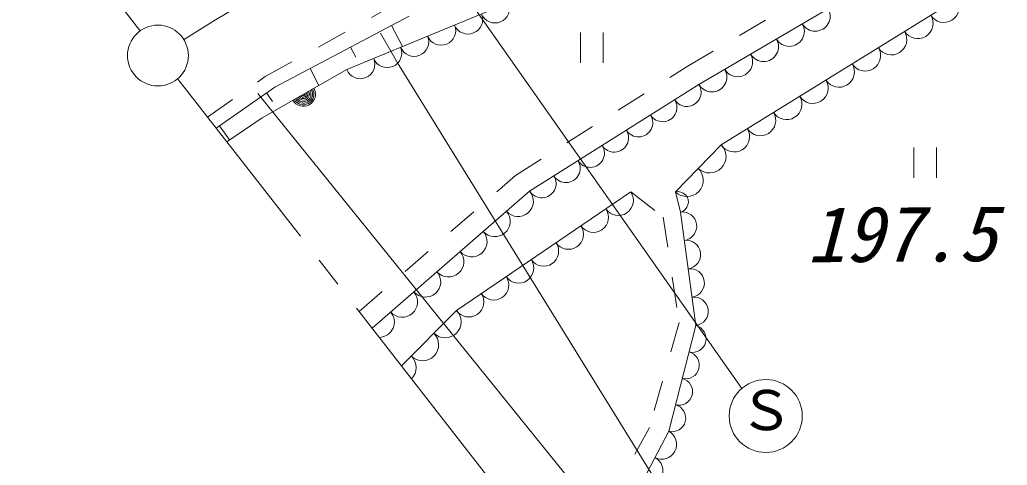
# Model space of a CAD drawing. Units: millimetres, scale not verified. Extents: x 40000 to 680000, y 20000 to 380000.
# Drawn here: x 85422 to 117884, y 263273 to 277911 of the extents above; entities that cross this region are included whole.
import ezdxf
from ezdxf.enums import TextEntityAlignment as Align

# ---------------------------------------------------------------- set-up
doc = ezdxf.new("R2010")
doc.units = ezdxf.units.MM
doc.header["$LTSCALE"] = 1000
doc.linetypes.add('USER1', pattern=[2, 1, -1])
for name, color, linetype, lineweight in [('M-BGD', 7, 'Continuous', 13), ('M-BMK', 2, 'Continuous', 13), ('M-BMK-SRVR', 3, 'Continuous', 13), ('M-STR-HTXT', 7, 'Continuous', 13)]:
    doc.layers.add(name, color=color, linetype=linetype, lineweight=lineweight)
doc.styles.add('ＭＳ ゴシック', font='')
doc.styles.get('ＭＳ ゴシック').set_extended_font_data('MS Gothic')

msp = doc.modelspace()

# ---------------------------------------------------------------- linework, layer by layer
at = {"layer": 'M-BGD'}
for p, q in [((108475, 273805), (119678, 280723)), ((107747, 275783), (114544, 279776)), ((96171, 276272), (101489, 278469)), ((93812, 275701), (98219, 278025)), ((98008, 277031), (97644, 277722)), ((97835, 276494), (97281, 277471)), ((103854, 276497), (103854, 277497)), ((104604, 277497), (104604, 276497)), ((96475, 276680), (96299, 277013)), ((96171, 276272), (93392, 274694)), ((95258, 275753), (94965, 276309)), ((91877, 274351), (93812, 275701)), ((102184, 272279), (107747, 275783)), ((93729, 275224), (93532, 275506)), ((93392, 274694), (92230, 273899)), ((92317, 273962), (91990, 274430)), ((106977, 272253), (108475, 273805)), ((114808, 272716), (114808, 273716)), ((115558, 273716), (115558, 272716)), ((97003, 267780), (102184, 272279)), ((99774, 268362), (105508, 272252)), ((107145, 271593), (106977, 272253)), ((107647, 267864), (107145, 271593)), ((97975, 266534), (99774, 268362)), ((106754, 264389), (107647, 267864)), ((104954, 260935), (106754, 264389))]:
    msp.add_line(p, q, dxfattribs=at)
at = {"layer": 'M-BGD', "linetype": 'USER1'}
for p, q in [((107360, 276371), (114122, 280381)), ((93493, 276042), (97941, 278519)), ((101720, 272797), (107360, 276371)), ((91595, 274713), (93493, 276042)), ((96580, 268322), (101720, 272797)), ((105508, 272252), (106576, 271427)), ((106576, 271427), (107094, 267961)), ((107094, 267961), (106124, 264510)), ((106124, 264510), (104363, 261287))]:
    msp.add_line(p, q, dxfattribs=at)
at = {"layer": 'M-BGD'}
for centre, radius, start, end in [((115800, 278329), 506, 211.6936, 31.6936), ((101045, 278286), 480, 202.4524, 22.4524), ((111570, 278029), 493, 210.4315, 30.4315), ((100159, 277920), 480, 202.4524, 22.4524), ((114938, 277796), 506, 211.6936, 31.6936), ((99273, 277554), 480, 202.4524, 22.4524), ((110721, 277530), 493, 210.4315, 30.4315), ((98386, 277187), 480, 202.4524, 22.4524), ((109871, 277031), 493, 210.4315, 30.4315), ((114076, 277264), 506, 211.6936, 31.6936), ((97500, 276821), 480, 202.4524, 22.4524), ((113215, 276732), 506, 211.6936, 31.6936), ((96614, 276455), 480, 202.4524, 22.4524), ((109021, 276532), 493, 210.4315, 30.4315), ((108172, 276033), 493, 210.4315, 30.4315), ((112353, 276200), 506, 211.6936, 31.6936), ((111491, 275668), 506, 211.6936, 31.6936), ((94745, 275469), 400, 209.3754, 29.3754), ((94745, 275469), 400, 209.3754, 29.3754), ((94745, 275469), 350, 209.3754, 29.3754), ((94745, 275469), 300, 209.3754, 29.3754), ((107350, 275533), 470, 212.2071, 32.2071), ((94745, 275469), 250, 209.3754, 29.3754), ((94745, 275469), 200, 209.3754, 29.3754), ((94745, 275469), 150, 209.3754, 29.3754), ((94745, 275469), 100, 209.3754, 29.3754), ((94745, 275469), 50, 209.3754, 29.3754), ((106555, 275032), 470, 212.2071, 32.2071), ((110629, 275136), 506, 211.6936, 31.6936), ((105760, 274532), 470, 212.2071, 32.2071), ((109767, 274604), 506, 211.6936, 31.6936), ((108906, 274072), 506, 211.6936, 31.6936), ((104966, 274031), 470, 212.2071, 32.2071), ((104171, 273531), 470, 212.2071, 32.2071), ((108100, 273417), 539, 226.0397, 46.0397), ((103376, 273030), 470, 212.2071, 32.2071), ((107352, 272641), 539, 226.0397, 46.0397), ((102582, 272530), 470, 212.2071, 32.2071), ((101803, 271949), 504, 220.967, 40.967), ((105098, 271974), 495, 214.1589, 34.1589), ((107061, 271923), 340, 284.2903, 104.2903), ((101041, 271287), 504, 220.967, 40.967), ((104279, 271419), 495, 214.1589, 34.1589), ((107208, 271127), 470, 277.6596, 97.6596), ((103460, 270863), 495, 214.1589, 34.1589), ((100280, 270625), 504, 220.967, 40.967), ((102641, 270307), 495, 214.1589, 34.1589), ((107334, 270195), 470, 277.6596, 97.6596), ((99518, 269964), 504, 220.967, 40.967), ((101822, 269751), 495, 214.1589, 34.1589), ((98756, 269302), 504, 220.967, 40.967), ((101003, 269196), 495, 214.1589, 34.1589), ((107459, 269262), 470, 277.6596, 97.6596), ((97994, 268641), 504, 220.967, 40.967), ((100184, 268640), 495, 214.1589, 34.1589), ((107584, 268330), 470, 277.6596, 97.6596), ((97232, 267979), 504, 271.0638, 40.967), ((99404, 267986), 528, 225.4601, 45.4601), ((107535, 267429), 448, 255.5929, 75.5929), ((98664, 267234), 528, 225.4601, 45.4601), ((97924, 266482), 528, 315.8236, 45.4601), ((107312, 266561), 448, 255.5929, 75.5929), ((107089, 265692), 448, 255.5929, 75.5929), ((106866, 264823), 448, 255.5929, 75.5929), ((106529, 263957), 487, 242.4668, 62.4668), ((106079, 263094), 487, 242.4668, 62.4668)]:
    msp.add_arc(centre, radius, start, end, dxfattribs=at)
at = {"layer": 'M-BMK'}
msp.add_open_spline([(90805, 277253), (92205, 278123), (93605, 278992), (95047, 279786), (96791, 280747), (98597, 281598), (100414, 282421), (102231, 283243), (104058, 284038), (105886, 284833)], degree=3, knots=[0, 0, 0, 0, 1, 1, 1, 2, 2, 2, 3, 3, 3, 3], dxfattribs=at)
at = {"layer": 'M-BMK-SRVR'}
for p, q in [((89374, 277561), (85422, 282627)), ((90633, 275946), (94648, 270799)), ((95263, 270011), (95878, 269222)), ((96493, 268434), (105718, 256606))]:
    msp.add_line(p, q, dxfattribs=at)
msp.add_circle((89964, 276736), 1000, dxfattribs=at)
at = {"layer": 'M-STR-HTXT'}
for p, q in [((99840, 279061), (109160, 265799)), ((97835, 276494), (110648, 255808)), ((93251, 275493), (105900, 259842))]:
    msp.add_line(p, q, dxfattribs=at)
msp.add_circle((109945, 264891), 1200, dxfattribs=at)

# ---------------------------------------------------------------- texts
at = {"layer": 'M-BGD', "style": 'ＭＳ ゴシック', "oblique": 15}
msp.add_text('197.5', height=1833, rotation=0.352, dxfattribs=at).set_placement((111288, 271774), align=Align.TOP_LEFT)
at = {"layer": 'M-STR-HTXT', "style": 'ＭＳ ゴシック'}
msp.add_text('Ｓ', height=1320, dxfattribs=at).set_placement((109055, 264030), align=Align.BOTTOM_LEFT)

doc.saveas('drawing.dxf')
